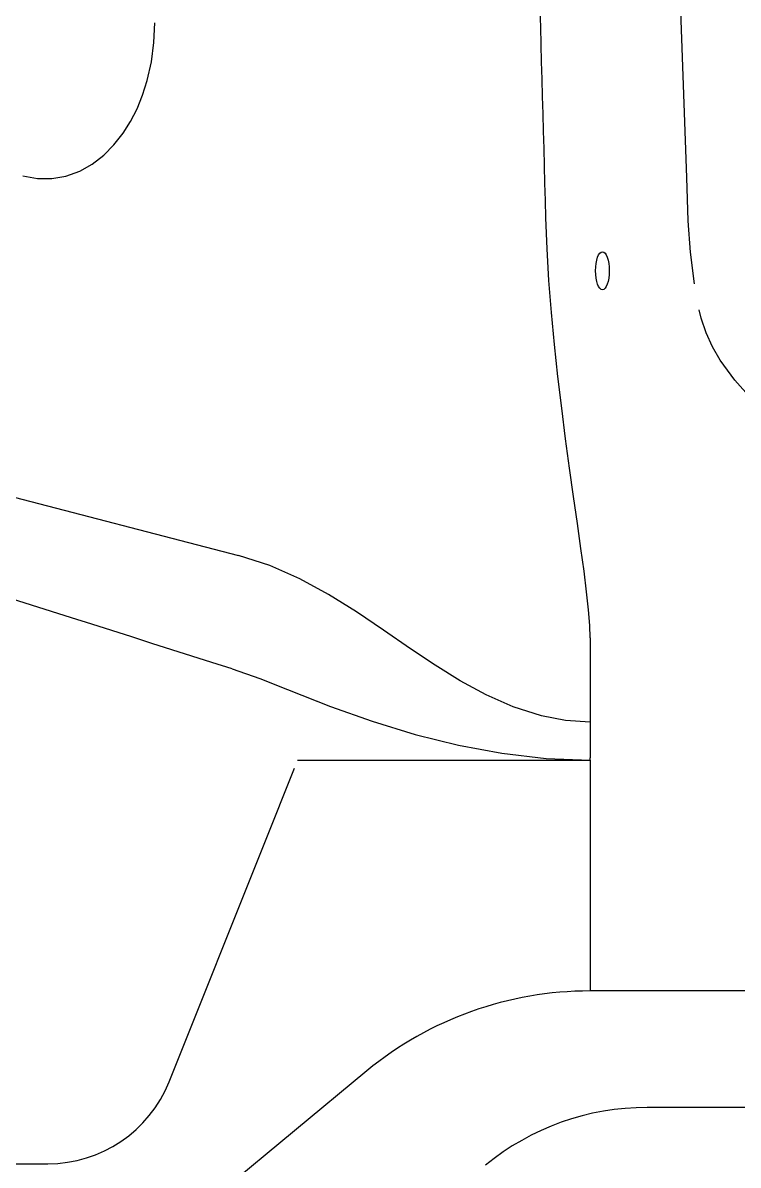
# Model space of a CAD drawing. Extents: x 527 to 611, y 788 to 934.
# Drawn here: x 572.79 to 581.9, y 815.57 to 830.1 of the extents above; entities that cross this region are included whole.
import ezdxf

# ---------------------------------------------------------------- set-up
doc = ezdxf.new("R2010")
doc.units = 0
doc.header["$MEASUREMENT"] = 0
doc.layers.add('1', color=4, linetype='Continuous')

# ---------------------------------------------------------------- blocks, each defined once
blk = doc.blocks.new('2018 FLAIR')
at = {"layer": '1', "linetype": 'Continuous', "lineweight": 25}
for p, q in [((38.798, 22.513), (48.642, 19.964)), ((53.116, 18.914), (53.116, 18.894)), ((53.116, 18.894), (53.116, 17.844)), ((53.116, 17.844), (53.116, 17.387)), ((49.392, 17.357), (51.016, 17.357)), ((51.016, 17.357), (53.116, 17.357)), ((53.116, 17.357), (53.116, 17.387)), ((53.116, 17.357), (53.116, 17.124)), ((48.978, 16.31), (49.357, 17.256)), ((53.116, 17.124), (53.116, 14.422)), ((47.759, 13.267), (48.978, 16.31)), ((55.946, 14.422), (53.116, 14.422)), ((50.277, 13.407), (47.86, 11.406)), ((55.504, 12.94), (53.841, 12.94)), ((34.21, 12.223), (46.21, 12.223)), ((46.21, 12.223), (46.215, 12.223))]:
    blk.add_line(p, q, dxfattribs=at)
at = {"layer": '1', "linetype": 'Continuous', "lineweight": 25, "flags": 128}
for points in [[(54.366, 24.222), (54.347, 24.773), (54.268, 27.006), (54.189, 29.251), (54.109, 31.513), (54.029, 33.787), (53.948, 36.068), (53.867, 38.362)], [(45.898, 24.793), (46.083, 24.761), (46.265, 24.76), (46.447, 24.791), (46.622, 24.854), (46.78, 24.942), (46.93, 25.058), (47.058, 25.187), (47.174, 25.336), (47.269, 25.486), (47.352, 25.648), (47.422, 25.821), (47.481, 26.007), (47.535, 26.245), (47.566, 26.489), (47.576, 26.74)], [(53.116, 18.914), (53.111, 19.074), (53.095, 19.271), (53.071, 19.501), (53.039, 19.763), (52.999, 20.054), (52.955, 20.371), (52.907, 20.712), (52.856, 21.072), (52.805, 21.449), (52.755, 21.839), (52.707, 22.24), (52.663, 22.646), (52.625, 23.055), (52.593, 23.463), (52.569, 23.865), (52.554, 24.258)], [(54.445, 23.42), (54.393, 23.822), (54.366, 24.222)], [(57.342, 20.772), (57.342, 20.772), (57.034, 20.847), (56.737, 20.948), (56.378, 21.104), (56.033, 21.291), (55.705, 21.506), (55.396, 21.748), (55.167, 21.96), (54.957, 22.193), (54.772, 22.449), (54.675, 22.618), (54.594, 22.796), (54.531, 22.982), (54.505, 23.09), (54.505, 23.09)], [(53.116, 17.844), (52.803, 17.864), (52.496, 17.922), (52.138, 18.036), (51.794, 18.189), (51.465, 18.369), (51.145, 18.567), (50.833, 18.776), (50.489, 19.012), (50.142, 19.245), (49.788, 19.466), (49.421, 19.666), (49.04, 19.836), (48.642, 19.964)], [(48.56, 18.519), (48.915, 18.396), (49.266, 18.258)], [(49.266, 18.258), (49.65, 18.106)], [(49.266, 18.258), (49.813, 18.042), (50.342, 17.855), (50.891, 17.687), (51.44, 17.55), (51.993, 17.446), (52.557, 17.38), (53.116, 17.357)]]:
    blk.add_lwpolyline(points, dxfattribs=at)
at = {"layer": '1', "linetype": 'Continuous', "lineweight": 25}
for centre, radius, start, end in [((-2975.183, -57.608), 3028.844, 1.548817, 1.816215), ((-315.623, -1120.257), 1195.592, 72.265608, 72.67622), ((53.109, 9.965), 4.457, 89.9085, 129.445), ((46.215, 13.886), 1.663, 270.0017, 338.1695), ((53.836, 9.713), 3.227, 89.91, 129.4432)]:
    blk.add_arc(centre, radius, start, end, dxfattribs=at)
at = {"layer": '1'}
blk.add_ellipse((53.273, 23.586), major_axis=(0, 0.242), ratio=0.358288, dxfattribs=at)

msp = doc.modelspace()

# ---------------------------------------------------------------- block references
at = {"layer": '1'}
msp.add_blockref('2018 FLAIR', (526.895, 803.362), dxfattribs=at)

doc.saveas('drawing.dxf')
